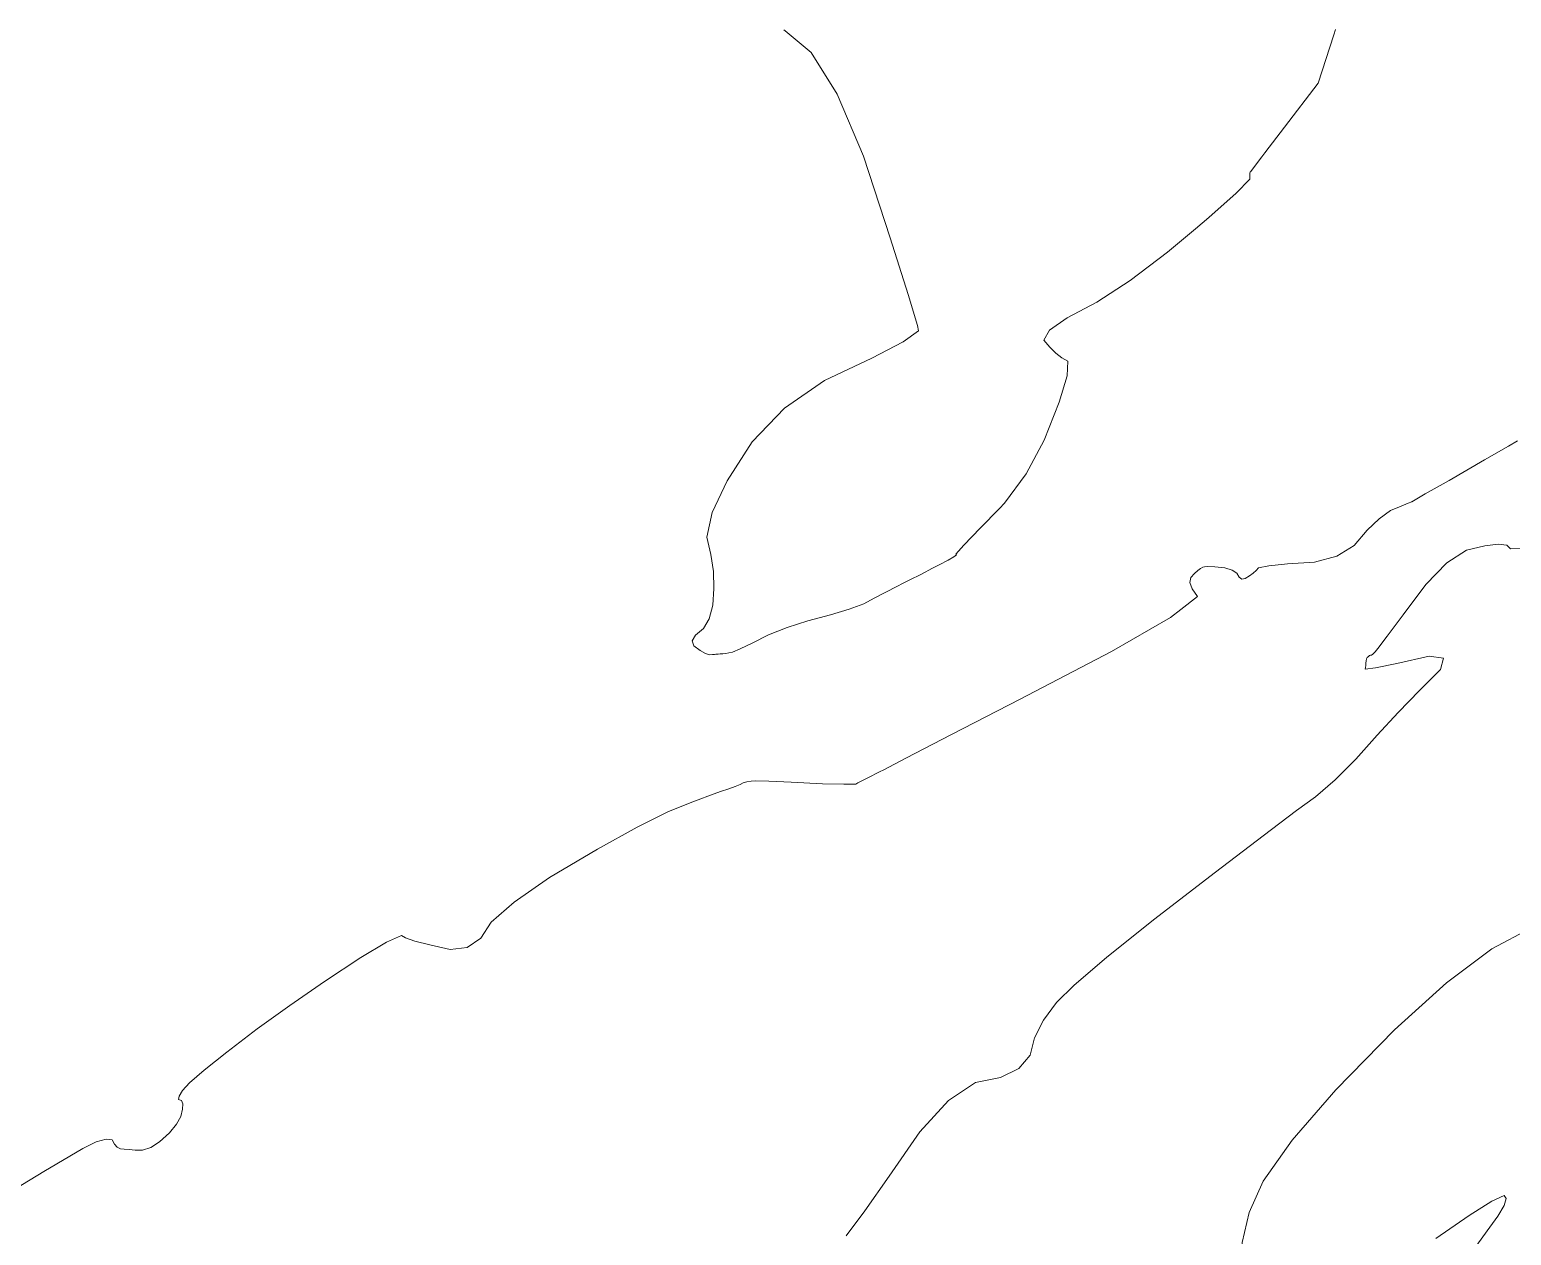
# Model space of a CAD drawing. Header units: inches. Extents: x 1337389 to 1347141, y 407035 to 414577.
# Drawn here: x 1344945 to 1345809, y 413873 to 414576 of the extents above; entities that cross this region are included whole.
import ezdxf

# ---------------------------------------------------------------- set-up
doc = ezdxf.new("R2010")
doc.units = ezdxf.units.IN
doc.header["$MEASUREMENT"] = 0
doc.layers.add('Topo', color=7, linetype='Continuous', lineweight=15, true_color=0x459900)

msp = doc.modelspace()

# ---------------------------------------------------------------- linework, layer by layer
at = {"layer": 'Topo'}
msp.add_line((1345705.1049, 414573.293, 730), (1345706.1043, 414576.3496, 730), dxfattribs=at)
for points, elevation in [([(1345384.3186, 414576.2133), (1345385.2511, 414575.573), (1345400.264, 414563.0191), (1345415.4507, 414538.7061), (1345430.8129, 414502.6369), (1345446.3501, 414454.81), (1345456.8708, 414421.8811), (1345462.3749, 414403.8481), (1345462.8632, 414400.711), (1345453.9661, 414394.3131), (1345435.682, 414384.654), (1345408.012, 414371.7329), (1345384.743, 414355.5109), (1345365.8749, 414335.9871), (1345351.4089, 414313.1611), (1345342.592, 414294.6011), (1345339.4251, 414280.3071), (1345341.909, 414270.2801), (1345343.313, 414260.3131), (1345343.6391, 414250.4071), (1345342.8869, 414240.5599), (1345340.8389, 414232.748), (1345337.496, 414226.971), (1345332.8571, 414223.2271), (1345331.0012, 414219.8571), (1345331.9281, 414216.8601), (1345335.6391, 414214.2371), (1345338.678, 414212.526), (1345341.048, 414211.7281), (1345342.7461, 414211.843), (1345343.956, 414211.933), (1345344.6771, 414211.9971), (1345344.9101, 414212.0359), (1345345.1289, 414212.0628), (1345345.335, 414212.079), (1345345.5271, 414212.0831), (1345346.1691, 414212.1209), (1345347.261, 414212.1929), (1345348.802, 414212.2999), (1345350.505, 414212.507), (1345352.3679, 414212.814), (1345354.393, 414213.2201), (1345358.923, 414215.1049), (1345365.958, 414218.467), (1345375.498, 414223.3069), (1345386.2931, 414227.6609), (1345398.3418, 414231.5298), (1345411.6449, 414234.9119), (1345422.5181, 414238.2289), (1345430.9592, 414241.4791), (1345436.97, 414244.663), (1345443.5289, 414248.0801), (1345450.6351, 414251.728), (1345453.583, 414253.223)], 730), ([(1345664.9653, 414504.5741), (1345676.2881, 414519.4159), (1345695.9149, 414545.189), (1345705.1049, 414573.293)], 730), ([(1345624.3961, 414460.1909), (1345632.1669, 414466.731), (1345648.18, 414480.9089), (1345656.1709, 414489.0379), (1345656.1411, 414491.1201), (1345656.182, 414492.5569), (1345656.294, 414493.349), (1345656.4769, 414493.4962), (1345663.1419, 414502.1851), (1345664.9653, 414504.5741)], 730), ([(1345510.158, 414297.1051), (1345513.172, 414300.1859), (1345525.6399, 414317.317), (1345536.232, 414336.9189), (1345544.949, 414358.992), (1345549.5711, 414374.359), (1345550.0969, 414383.0189), (1345546.527, 414384.9719), (1345542.9841, 414387.6571), (1345539.4691, 414391.0719), (1345535.98, 414395.219), (1345539.3879, 414400.9729), (1345549.693, 414408.336), (1345566.8952, 414417.3082), (1345586.3749, 414430.031), (1345608.1322, 414446.5052), (1345624.3961, 414460.1909)], 730), ([(1345706.798, 414269.21), (1345717.011, 414275.439), (1345724.4989, 414284.3182), (1345731.5461, 414291.0939), (1345738.1519, 414295.766), (1345744.3159, 414298.3341), (1345748.4931, 414300.0811), (1345750.6801, 414301.006), (1345750.8791, 414301.1089), (1345751.0389, 414301.198), (1345751.1601, 414301.274), (1345751.243, 414301.3369), (1345751.331, 414301.3969), (1345751.4252, 414301.452), (1345751.5231, 414301.5039), (1345758.497, 414305.5049), (1345772.3468, 414313.455), (1345793.0718, 414325.355), (1345807.035, 414333.446), (1345812.2371, 414336.5401)], 735), ([(1345453.583, 414253.223), (1345458.289, 414255.609), (1345463.8231, 414258.4191), (1345467.2389, 414260.1589), (1345468.5371, 414260.829), (1345471.1301, 414262.172), (1345475.0189, 414264.1909), (1345480.2041, 414266.8839), (1345483.5609, 414268.8219), (1345485.0881, 414270.0059), (1345484.788, 414270.4359), (1345489.3681, 414275.61), (1345498.8301, 414285.5259), (1345510.158, 414297.1051)], 730), ([(1345814.2551, 414273.644), (1345808.0991, 414273.5249), (1345805.986, 414275.592), (1345801.024, 414276.1629), (1345793.214, 414275.239), (1345782.5548, 414272.8201), (1345771.0621, 414265.2952), (1345758.7331, 414252.665), (1345745.5691, 414234.9301), (1345736.2602, 414222.4739), (1345730.805, 414215.2969), (1345729.2039, 414213.3989), (1345727.9449, 414212.1219), (1345727.0301, 414211.4659), (1345726.4561, 414211.4322), (1345725.8718, 414211.1998), (1345725.278, 414210.769), (1345724.6728, 414210.14), (1345724.2398, 414209.266), (1345723.9779, 414208.1488), (1345723.8879, 414206.788), (1345723.7519, 414205.531), (1345723.5709, 414204.379), (1345723.3438, 414203.3309), (1345729.462, 414204.0699), (1345741.9249, 414206.5939), (1345760.7319, 414210.9061), (1345769.1819, 414209.7189), (1345767.2728, 414203.035), (1345755.0071, 414190.854), (1345742.6901, 414178.0871), (1345730.3218, 414164.7349), (1345717.9039, 414150.798), (1345705.9241, 414138.83), (1345694.381, 414128.8319), (1345683.276, 414120.805), (1345663.841, 414106.182), (1345636.0749, 414084.9629), (1345599.9791, 414057.1501), (1345572.5161, 414035.1839), (1345553.687, 414019.067), (1345543.4921, 414008.797), (1345535.8101, 413998.541), (1345530.6429, 413988.298), (1345527.9901, 413978.0681), (1345521.3592, 413970.318), (1345510.751, 413965.0479), (1345496.164, 413962.2592), (1345480.4951, 413951.7349), (1345463.742, 413933.478), (1345445.9049, 413907.4869), (1345431.5949, 413887.2732), (1345420.81, 413872.834)], 740), ([(1345629.6929, 414262.947), (1345631.4601, 414263.1311), (1345635.766, 414262.9648), (1345641.596, 414262.3431), (1345645.888, 414261.1261), (1345648.641, 414259.3121), (1345649.8559, 414256.9041), (1345651.4749, 414255.845), (1345653.4981, 414256.1371), (1345655.9251, 414257.778), (1345658.008, 414259.357), (1345659.7471, 414260.8721), (1345661.1431, 414262.3249), (1345667.294, 414263.6021), (1345678.2, 414264.7039), (1345693.8618, 414265.6319), (1345706.798, 414269.21)], 735), ([(1345621.694, 414256.7441), (1345621.7001, 414256.7809), (1345623.9339, 414259.0639), (1345625.8422, 414260.835), (1345627.424, 414262.0939), (1345628.679, 414262.841), (1345629.6929, 414262.947)], 735), ([(1345615.967, 414238.155), (1345625.6489, 414245.6602), (1345622.558, 414250.0789), (1345621.242, 414253.7861), (1345621.694, 414256.7441)], 735), ([(1345440.5871, 414143.6201), (1345442.2249, 414144.465), (1345455.5549, 414151.344), (1345482.2039, 414165.155), (1345522.1701, 414185.896), (1345575.455, 414213.569), (1345609.948, 414233.4901), (1345615.967, 414238.155)], 735), ([(1345336.0661, 414127.7571), (1345340.0529, 414129.292), (1345347.53, 414132.034), (1345352.231, 414133.5689), (1345355.9978, 414134.8981), (1345358.8318, 414136.021), (1345360.7318, 414136.9371), (1345362.8779, 414137.5909), (1345365.271, 414137.9821), (1345367.911, 414138.1101), (1345375.7251, 414137.9061), (1345388.7129, 414137.369), (1345406.8759, 414136.499), (1345419.4129, 414136.1371), (1345426.3237, 414136.282), (1345427.6101, 414136.934), (1345432.9101, 414139.661), (1345440.5871, 414143.6201)], 735), ([(1345180.4821, 414041.856), (1345189.7789, 414039.722), (1345199.6869, 414041.029), (1345207.6689, 414046.358), (1345213.7238, 414055.7109), (1345227.0899, 414067.499), (1345247.7681, 414081.7208), (1345275.7571, 414098.379), (1345298.7578, 414111.202), (1345316.7732, 414120.1902), (1345329.801, 414125.344), (1345336.0661, 414127.7571)], 735), ([(1345659.3559, 413826.487), (1345655.2929, 413836.7389), (1345651.4509, 413852.4221), (1345651.624, 413868.9708), (1345655.8139, 413886.3841), (1345664.02, 413904.662), (1345680.8692, 413928.5139), (1345706.3611, 413957.9381), (1345740.4952, 413992.936), (1345770.806, 414020.3198), (1345797.2941, 414040.091), (1345819.9581, 414052.2479), (1345842.017, 414062.286), (1345863.4691, 414070.204), (1345884.3169, 414076.002), (1345901.049, 414077.3531), (1345913.6671, 414074.2552), (1345922.1708, 414066.7098), (1345931.4939, 414059.3361), (1345941.636, 414052.133), (1345944.5911, 414050.2371)], 745), ([(1344927.9429, 413895.1929), (1344952.7628, 413910.365), (1344975.498, 413923.749), (1344983.4139, 413927.5611), (1344989.1421, 413929.256), (1344992.682, 413928.834), (1344994.034, 413926.2949), (1344995.659, 413924.5228), (1344997.5571, 413923.517), (1344999.7279, 413923.2779), (1345002.5951, 413923.054), (1345006.158, 413922.8451), (1345010.4178, 413922.652), (1345015.1581, 413924.2679), (1345020.3781, 413927.695), (1345026.079, 413932.9309), (1345030.2089, 413937.839), (1345032.767, 413942.4181), (1345033.7548, 413946.669), (1345033.8628, 413949.7409), (1345033.0922, 413951.6362), (1345031.442, 413952.353), (1345031.6591, 413954.3159), (1345033.7439, 413957.5269), (1345037.6961, 413961.9849), (1345046.2699, 413969.4619), (1345059.465, 413979.9579), (1345077.281, 413993.4739), (1345096.2672, 414007.1779), (1345116.4218, 414021.071), (1345137.7459, 414035.1541), (1345152.7439, 414044.0891), (1345161.4159, 414047.877), (1345163.7631, 414046.5162), (1345169.2721, 414044.7039), (1345177.944, 414042.4391), (1345180.4821, 414041.856)], 735), ([(1345788.607, 413867.2739), (1345794.474, 413875.7081), (1345800.693, 413884.1641), (1345804.442, 413890.416), (1345805.7212, 413894.4629), (1345804.5309, 413896.3061), (1345797.289, 413893.0541), (1345783.9931, 413884.707), (1345764.6452, 413871.266)], 745)]:
    msp.add_lwpolyline(points, dxfattribs=dict(at, elevation=elevation))

doc.saveas('drawing.dxf')
